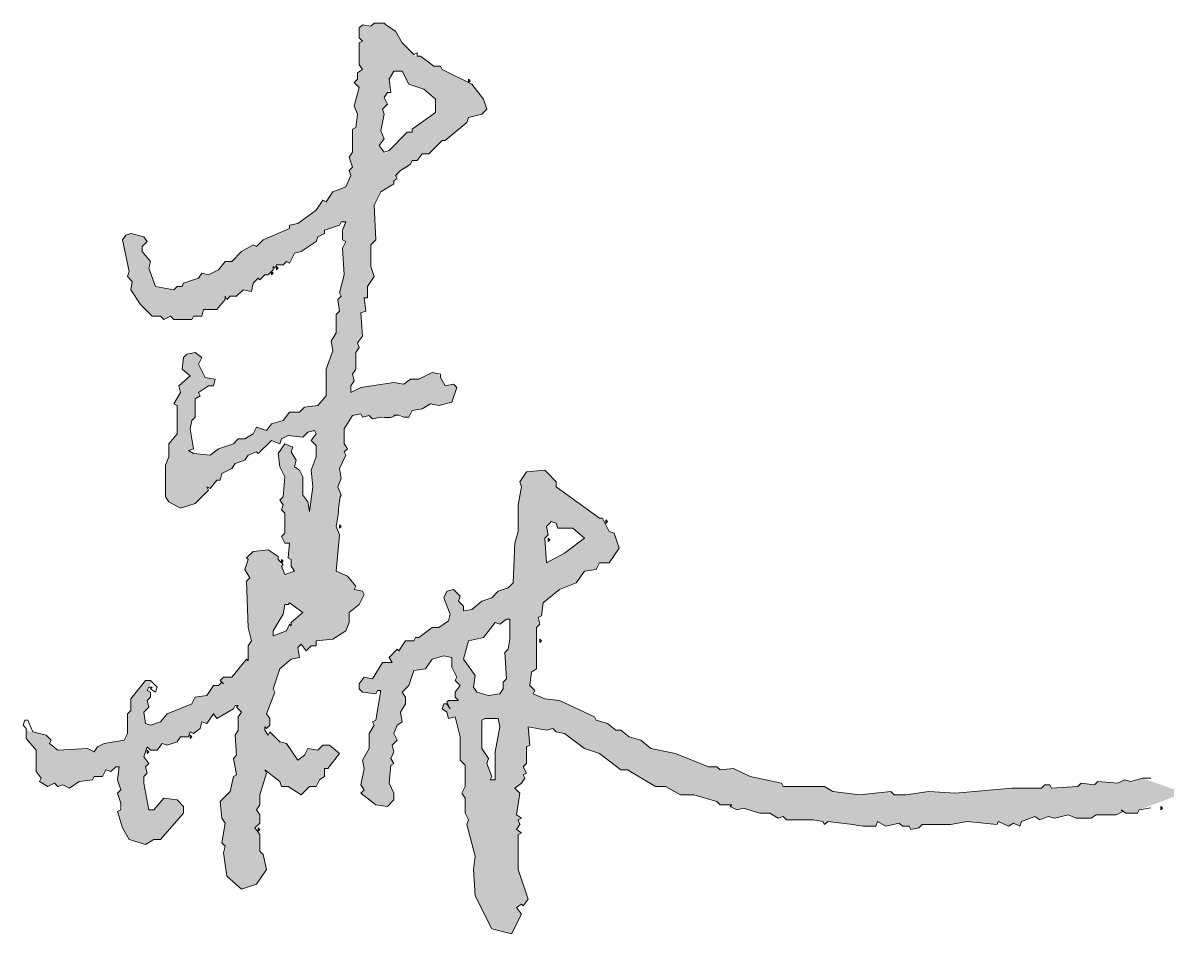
# Model space of a CAD drawing. Extents: x 1188826 to 1909461, y 608442 to 1651179.
# Drawn here: x 1701331 to 1702172, y 1078601 to 1079266 of the extents above; entities that cross this region are included whole.
import ezdxf

# ---------------------------------------------------------------- set-up
doc = ezdxf.new("R2010")
doc.units = 0
doc.header["$LTSCALE"] = 1000
doc.header["$MEASUREMENT"] = 0
doc.layers.add('WALL', color=9, linetype='Continuous', lineweight=40)
doc.layers.add('签名', color=7, linetype='Continuous', lineweight=18)

# ---------------------------------------------------------------- blocks, each defined once
blk = doc.blocks.new('12414151231')
at = {"layer": '签名'}
h = blk.add_hatch(color=2, dxfattribs=at)
h.dxf.hatch_style = 1
h.paths.add_polyline_path([(-873.39, 7877.75), (-879.43, 7877.75), (-881.85, 7875.33), (-880.64, 7874.12), (-883.06, 7871.7), (-886.69, 7871.7), (-891.53, 7864.44), (-900, 7863.23), (-902.42, 7858.39), (-920.56, 7851.14), (-925.4, 7845.09), (-932.66, 7842.67), (-936.29, 7843.88), (-937.5, 7852.35), (-933.87, 7855.97), (-935.08, 7860.81), (-932.66, 7863.23), (-932.66, 7866.86), (-935.08, 7868.07), (-931.85, 7874.52), (-932.66, 7875.33), (-936.29, 7875.33), (-947.17, 7862.02), (-947.17, 7853.55), (-949.59, 7851.14), (-949.59, 7836.62), (-952.01, 7831.78), (-966.53, 7829.36), (-971.36, 7826.94), (-973.78, 7823.31), (-978.62, 7825.73), (-1000.39, 7824.52), (-1006.44, 7829.36), (-1005.23, 7831.78), (-1008.86, 7835.41), (-1021.76, 7838.64), (-1023.38, 7840.25), (-1023.38, 7832.99), (-1016.12, 7824.52), (-1016.12, 7808.8), (-1012.49, 7803.96), (-1013.7, 7801.54), (-1007.65, 7797.91), (-1002.81, 7800.33), (-1000.39, 7797.91), (-996.77, 7799.12), (-991.93, 7796.7), (-984.67, 7801.54), (-974.99, 7802.75), (-973.78, 7805.17), (-967.74, 7805.17), (-965.32, 7810.01), (-961.69, 7808.8), (-958.06, 7812.43), (-955.64, 7812.43), (-956.85, 7802.75), (-954.43, 7795.49), (-956.85, 7793.07), (-953.05, 7781.67), (-956.85, 7779.77), (-953.22, 7767.67), (-948.38, 7759.21), (-936.29, 7755.58), (-930.24, 7759.21), (-925.4, 7759.21), (-908.47, 7778.56), (-908.47, 7783.4), (-913.3, 7788.24), (-922.98, 7789.45), (-930.24, 7780.98), (-933.87, 7780.98), (-938.26, 7804.41), (-935.08, 7807.59), (-936.29, 7812.43), (-933.87, 7814.85), (-937.5, 7819.69), (-935.08, 7826.94), (-932.66, 7824.52), (-927.82, 7824.52), (-924.19, 7829.36), (-920.56, 7828.15), (-913.3, 7830.57), (-910.88, 7834.2), (-904.84, 7834.2), (-903.63, 7837.83), (-901.21, 7836.62), (-896.37, 7840.25), (-895.16, 7845.09), (-891.53, 7843.88), (-886.69, 7851.14), (-884.27, 7847.51), (-872.18, 7854.76), (-870.97, 7857.18), (-868.55, 7857.18), (-869.76, 7855.97), (-866.13, 7852.35), (-868.55, 7848.72), (-868.55, 7839.04), (-870.97, 7835.41), (-869.76, 7820.9), (-872.18, 7818.48), (-869.76, 7806.38), (-872.18, 7805.17), (-874.6, 7794.28), (-881.85, 7787.03), (-880.64, 7774.93), (-878.23, 7771.3), (-880.64, 7756.79), (-878.23, 7754.37), (-879.43, 7749.53), (-877.02, 7732.59), (-866.13, 7722.92), (-855.24, 7726.55), (-847.99, 7737.43), (-850.4, 7748.32), (-852.82, 7750.74), (-852.82, 7762.83), (-856.45, 7767.67), (-852.82, 7771.3), (-852.82, 7777.35), (-855.24, 7780.98), (-852.82, 7784.61), (-852.82, 7791.87), (-847.99, 7807.59), (-849.19, 7810.01), (-838.31, 7801.54), (-837.1, 7797.91), (-832.26, 7797.91), (-822.58, 7791.87), (-816.54, 7797.91), (-811.7, 7797.91), (-809.28, 7802.75), (-805.65, 7805.17), (-805.65, 7811.22), (-803.23, 7811.22), (-794.76, 7822.11), (-802.02, 7828.15), (-806.86, 7828.15), (-810.49, 7824.52), (-817.75, 7825.73), (-820.16, 7820.9), (-825, 7817.27), (-833.47, 7829.36), (-838.31, 7830.57), (-845.57, 7837.83), (-846.78, 7835.41), (-849.19, 7839.04), (-849.19, 7841.46), (-847.99, 7840.25), (-845.57, 7842.67), (-845.57, 7847.51), (-847.99, 7851.14), (-841.94, 7866.86), (-843.15, 7869.28), (-838.31, 7883.79), (-829.84, 7891.05), (-823.79, 7892.26), (-825, 7899.52), (-822.58, 7901.94), (-818.95, 7897.1), (-815.33, 7900.73), (-811.7, 7900.73), (-811.7, 7904.36), (-804.98, 7905.03), (-804.44, 7905.57), (-804, 7905.13), (-799.6, 7905.57), (-789.92, 7911.62), (-787.51, 7917.66), (-787.51, 7924.92), (-780.25, 7930.97), (-776.62, 7938.23), (-777.83, 7940.65), (-783.88, 7941.86), (-782.67, 7944.27), (-788.71, 7951.53), (-797.18, 7955.16), (-794.76, 7981.77), (-797.18, 7987.82), (-795.45, 7998.23), (-795.42, 8000.87), (-794.21, 8009.34), (-793.55, 8010.8), (-795.97, 8016.85), (-793.55, 8022.9), (-794.76, 8030.16), (-789.92, 8039.83), (-791.13, 8042.25), (-788.71, 8044.67), (-791.13, 8048.3), (-791.13, 8059.19), (-785.09, 8068.86), (-779.04, 8070.07), (-777.83, 8067.65), (-772.99, 8068.86), (-770.57, 8066.44), (-764.52, 8067.65), (-762.76, 8067.49), (-757.92, 8067.49), (-753.64, 8068.86), (-753.03, 8069.12), (-749.4, 8069.12), (-747.59, 8067.65), (-743.96, 8067.65), (-741.54, 8072.49), (-734.28, 8073.7), (-728.23, 8077.33), (-722.19, 8076.12), (-712.51, 8078.54), (-708.88, 8089.43), (-711.3, 8091.85), (-717.35, 8090.64), (-722.63, 8099.43), (-727.03, 8100.31), (-736.7, 8095.47), (-742.75, 8095.47), (-747.59, 8091.85), (-754.85, 8093.06), (-779.04, 8089.43), (-786.3, 8085.8), (-786.3, 8090.64), (-783.88, 8094.27), (-785.09, 8099.1), (-782.67, 8102.73), (-782.67, 8114.83), (-780.25, 8118.46), (-781.46, 8122.09), (-777.83, 8126.92), (-779.04, 8143.86), (-775.41, 8145.07), (-776.62, 8154.75), (-774.2, 8154.75), (-774.2, 8163.21), (-769.36, 8170.47), (-771.78, 8177.73), (-771.78, 8193.45), (-768.15, 8197.08), (-769.36, 8222.48), (-764.52, 8232.16), (-754.85, 8238.21), (-752.62, 8242.23), (-750.01, 8247.88), (-745.05, 8249.53), (-741.54, 8255.14), (-737.91, 8255.14), (-734.28, 8259.98), (-729.44, 8259.98), (-719.77, 8269.66), (-717.35, 8269.66), (-701.62, 8282.96), (-700.41, 8286.59), (-690.74, 8289.01), (-687.11, 8292.64), (-689.53, 8299.9), (-697.99, 8310.78), (-719.77, 8321.67), (-720.98, 8324.09), (-725.82, 8324.09), (-735.49, 8331.35), (-739.12, 8331.35), (-748.8, 8341.02), (-753.64, 8349.49), (-762.71, 8355.54), (-769.36, 8355.54), (-771.78, 8353.12), (-777.83, 8354.33), (-780.25, 8351.91), (-780.25, 8344.65), (-777.83, 8342.23), (-780.25, 8341.02), (-780.25, 8325.3), (-777.83, 8321.67), (-781.46, 8319.25), (-781.46, 8314.41), (-783.88, 8311.99), (-780.25, 8308.36), (-783.88, 8295.06), (-781.46, 8289.01), (-782.67, 8279.33), (-785.09, 8278.12), (-785.09, 8261.19), (-787.51, 8257.56), (-785.09, 8250.3), (-787.51, 8247.88), (-786.3, 8244.26), (-789.92, 8235.79), (-799.6, 8232.16), (-804.44, 8224.9), (-806.86, 8226.11), (-811.7, 8218.85), (-825, 8209.18), (-831.05, 8207.97), (-831.05, 8205.55), (-850.4, 8197.08), (-855.24, 8192.24), (-857.66, 8193.45), (-866.13, 8188.61), (-873.39, 8181.36), (-878.23, 8181.36), (-883.06, 8175.31), (-890.32, 8171.68), (-895.16, 8172.89), (-897.58, 8169.26), (-908.47, 8165.63), (-909.67, 8163.21), (-913.3, 8163.21), (-915.72, 8160.79), (-929.03, 8163.21), (-933.87, 8176.52), (-932.66, 8181.36), (-938.71, 8188.61), (-938.71, 8192.24), (-935.08, 8195.87), (-937.5, 8199.5), (-947.17, 8201.92), (-950.8, 8200.71), (-953.22, 8197.08), (-948.38, 8174.1), (-949.59, 8170.47), (-945.96, 8166.84), (-947.17, 8160.79), (-939.91, 8149.91), (-931.45, 8141.44), (-925.4, 8141.44), (-922.98, 8139.02), (-918.14, 8141.44), (-915.72, 8139.02), (-902.42, 8139.02), (-901.21, 8141.44), (-895.16, 8141.44), (-893.95, 8146.28), (-884.27, 8146.28), (-878.23, 8153.54), (-878.23, 8155.95), (-877.02, 8153.54), (-874.6, 8155.95), (-869.76, 8155.95), (-864.92, 8160.79), (-858.87, 8159.58), (-857.66, 8165.63), (-854.03, 8169.26), (-852.82, 8168.05), (-849.19, 8171.68), (-846.78, 8171.68), (-843.15, 8175.31), (-843.15, 8177.73), (-841.94, 8176.52), (-840.73, 8178.94), (-835.89, 8178.94), (-833.47, 8181.36), (-831.05, 8180.15), (-827.42, 8187.4), (-822.58, 8188.61), (-811.7, 8195.87), (-810.49, 8199.5), (-805.65, 8201.92), (-805.65, 8204.34), (-794.76, 8207.97), (-793.55, 8210.39), (-789.92, 8210.39), (-792.34, 8204.34), (-792.34, 8197.08), (-789.92, 8195.87), (-792.34, 8191.03), (-791.13, 8171.68), (-794.76, 8158.37), (-793.55, 8155.95), (-795.97, 8153.54), (-794.76, 8145.07), (-797.18, 8142.65), (-797.18, 8129.34), (-800.81, 8123.3), (-799.6, 8116.04), (-804.44, 8102.73), (-804.44, 8083.38), (-810.49, 8076.12), (-820.16, 8074.91), (-823.79, 8071.28), (-831.05, 8071.28), (-835.89, 8065.23), (-844.36, 8062.82), (-847.99, 8057.98), (-855.24, 8060.4), (-857.66, 8055.56), (-863.71, 8051.93), (-868.55, 8051.93), (-872.18, 8048.3), (-883.06, 8044.67), (-889.11, 8039.83), (-901.21, 8041.04), (-904.84, 8043.46), (-901.21, 8044.67), (-903.63, 8059.19), (-902.42, 8065.23), (-900, 8067.65), (-900, 8080.96), (-896.37, 8083.38), (-897.58, 8085.8), (-890.32, 8090.64), (-886.69, 8090.64), (-885.48, 8095.47), (-892.74, 8096.68), (-897.58, 8106.36), (-895.16, 8111.2), (-900, 8114.83), (-906.05, 8113.62), (-908.47, 8111.2), (-909.67, 8102.73), (-903.63, 8097.89), (-912.09, 8090.64), (-910.88, 8085.8), (-915.72, 8077.33), (-913.3, 8076.12), (-913.3, 8055.56), (-919.35, 8048.3), (-919.35, 8038.62), (-921.77, 8032.58), (-921.77, 8009.59), (-919.35, 8005.96), (-910.88, 8001.13), (-900, 8004.75), (-890.32, 8014.43), (-891.53, 8016.85), (-889.11, 8015.64), (-884.27, 8021.69), (-881.85, 8021.69), (-880.64, 8026.53), (-873.39, 8030.16), (-870.97, 8033.79), (-863.71, 8036.2), (-861.29, 8039.83), (-851.21, 8043.87), (-844.36, 8050.72), (-838.31, 8048.3), (-837.1, 8051.93), (-832.26, 8054.35), (-821.37, 8053.14), (-817.75, 8056.77), (-812.91, 8057.98), (-811.7, 8055.56), (-815.33, 8050.72), (-811.7, 8047.09), (-811.7, 8038.62), (-815.33, 8028.95), (-814.12, 8016.85), (-816.54, 7998.71), (-817.75, 8005.96), (-821.37, 8010.8), (-821.37, 8024.11), (-823.79, 8028.95), (-827.42, 8031.37), (-826.21, 8036.2), (-829.84, 8042.25), (-828.63, 8045.88), (-834.68, 8048.3), (-839.52, 8041.04), (-838.31, 8031.37), (-834.68, 8024.11), (-835.89, 8009.59), (-838.31, 8007.17), (-835.89, 8003.55), (-837.1, 7999.92), (-834.68, 7997.5), (-834.68, 7982.98), (-837.1, 7980.56), (-834.68, 7975.72), (-831.05, 7975.72), (-832.26, 7964.84), (-829.84, 7963.63), (-829.84, 7958.79), (-827.42, 7955.16), (-834.68, 7952.74), (-838.71, 7962.82), (-839.52, 7963.63), (-839.52, 7966.05), (-846.78, 7970.89), (-857.66, 7969.68), (-862.5, 7964.84), (-861.29, 7963.63), (-863.71, 7956.37), (-860.08, 7950.32), (-862.5, 7947.9), (-861.29, 7914.03), (-858.87, 7904.36), (-861.29, 7900.73), (-861.29, 7889.84), (-862.5, 7891.05)])
h.paths.add_polyline_path([(-843.15, 7907.99), (-843.15, 7911.62), (-835.89, 7923.71), (-834.68, 7930.97), (-832.26, 7930.97), (-831.05, 7932.18), (-821.37, 7924.92), (-829.84, 7917.66), (-829.84, 7915.24), (-831.05, 7916.45), (-833.47, 7911.62)], flags=16)
h.paths.add_polyline_path([(-765.73, 8266.03), (-762.1, 8270.87), (-764.52, 8276.91), (-762.1, 8289.01), (-763.31, 8292.64), (-759.68, 8296.27), (-762.1, 8301.11), (-757.65, 8307.79), (-758.47, 8314.41), (-754.85, 8320.46), (-748.8, 8320.46), (-743.96, 8310.78), (-733.07, 8307.15), (-724.61, 8299.9), (-724.61, 8290.22), (-741.54, 8278.12), (-741.54, 8275.71), (-745.17, 8275.71), (-761.07, 8259.81)], flags=16)
h = blk.add_hatch(color=2, dxfattribs=at)
h.dxf.hatch_style = 1
h.paths.add_polyline_path([(-675.01, 7869.28), (-677.43, 7865.65), (-685.9, 7864.44), (-694.37, 7866.86), (-696.79, 7870.49), (-695.58, 7878.96), (-704.04, 7891.05), (-700.41, 7904.36), (-689.53, 7906.78), (-681.06, 7917.66), (-677.43, 7916.45), (-672.59, 7920.08), (-670.17, 7920.08), (-670.17, 7905.57), (-671.38, 7898.31), (-673.8, 7895.89), (-672.59, 7876.54), (-675.01, 7874.12)], flags=16)
h.paths.add_polyline_path([(-678.64, 7847.51), (-677.43, 7841.46), (-681.06, 7823.31), (-681.06, 7802.75), (-684.69, 7802.75), (-683.48, 7805.17), (-687.11, 7814.85), (-685.9, 7818.48), (-690.74, 7825.73), (-690.74, 7846.3), (-688.32, 7847.51)], flags=16)
h.paths.add_polyline_path([(-643.56, 7961.21), (-644.77, 7979.35), (-642.35, 7981.77), (-643.56, 7987.82), (-641.14, 7990.24), (-639.93, 7991.45), (-636.31, 7990.24), (-635.1, 7986.61), (-624.21, 7986.61), (-615.74, 7979.35), (-630.26, 7968.47)], flags=16)
h.paths.add_polyline_path([(-642.35, 7976.93), (-642.35, 7979.35), (-641.14, 7978.14)], flags=0)
h.paths.add_polyline_path([(-185.18, 7790.47), (-185.15, 7795.86), (-208.11, 7803.96), (-216.57, 7801.54), (-221.41, 7802.75), (-226.25, 7800.33), (-240.77, 7801.54), (-243.19, 7799.12), (-252.86, 7800.33), (-255.28, 7797.91), (-274.63, 7796.7), (-275.84, 7799.12), (-279.47, 7799.12), (-281.89, 7796.7), (-303.67, 7796.7), (-344.79, 7793.07), (-364.15, 7794.28), (-381.08, 7791.87), (-389.55, 7791.87), (-391.97, 7794.28), (-414.95, 7791.87), (-434.3, 7794.28), (-440.35, 7797.91), (-470.59, 7797.91), (-471.8, 7800.33), (-494.78, 7805.17), (-506.88, 7811.22), (-516.55, 7810.01), (-518.97, 7812.43), (-525.02, 7812.43), (-549.21, 7822.11), (-567.36, 7825.73), (-574.62, 7831.78), (-583.08, 7834.2), (-589.13, 7839.04), (-592.76, 7839.04), (-598.81, 7843.88), (-607.27, 7846.3), (-608.48, 7848.72), (-633.89, 7860.81), (-644.77, 7862.02), (-653.24, 7865.65), (-652.03, 7868.07), (-655.66, 7871.7), (-654.45, 7881.38), (-650.82, 7883.79), (-650.82, 7914.03), (-648.4, 7916.45), (-649.61, 7921.29), (-647.19, 7922.5), (-645.98, 7932.18), (-633.89, 7941.86), (-621.79, 7946.69), (-615.74, 7955.16), (-607.27, 7956.37), (-604.86, 7961.21), (-597.6, 7961.21), (-590.34, 7972.1), (-593.97, 7982.98), (-597.6, 7984.19), (-602.44, 7993.87), (-604.86, 7993.87), (-636.31, 8016.85), (-636.31, 8020.48), (-644.77, 8028.95), (-658.08, 8027.74), (-662.92, 8020.48), (-661.71, 8016.85), (-664.13, 8003.55), (-664.13, 7984.19), (-666.55, 7975.72), (-667.75, 7946.69), (-671.38, 7943.07), (-678.64, 7940.65), (-683.48, 7935.81), (-690.74, 7933.39), (-697.99, 7927.34), (-704.04, 7926.13), (-704.04, 7929.76), (-707.67, 7933.39), (-706.46, 7937.02), (-711.3, 7941.86), (-716.14, 7940.65), (-718.56, 7935.81), (-713.72, 7923.71), (-714.93, 7918.87), (-722.19, 7914.03), (-727.03, 7914.03), (-736.7, 7906.78), (-739.12, 7906.78), (-740.33, 7904.36), (-746.38, 7904.36), (-751.22, 7897.1), (-752.43, 7898.31), (-758.47, 7892.26), (-756.06, 7888.63), (-763.31, 7888.63), (-770.57, 7876.54), (-776.62, 7877.75), (-780.25, 7872.91), (-780.25, 7869.28), (-777.83, 7866.86), (-768.15, 7865.65), (-766.94, 7868.07), (-764.52, 7868.07), (-768.15, 7846.3), (-770.57, 7845.09), (-769.36, 7842.67), (-772.99, 7836.62), (-772.99, 7825.73), (-777.83, 7817.27), (-776.62, 7811.22), (-779.04, 7799.12), (-776.62, 7795.49), (-779.04, 7793.07), (-768.15, 7784.61), (-759.68, 7783.4), (-754.85, 7788.24), (-754.85, 7793.07), (-758.47, 7800.33), (-757.27, 7813.64), (-754.85, 7814.85), (-757.27, 7818.48), (-754.85, 7823.31), (-756.06, 7828.15), (-752.43, 7831.78), (-754.85, 7836.62), (-752.43, 7842.67), (-748.8, 7845.09), (-750.01, 7852.35), (-746.38, 7858.39), (-746.38, 7863.23), (-748.8, 7866.86), (-743.96, 7871.7), (-740.33, 7882.59), (-731.86, 7883.79), (-727.03, 7891.05), (-718.56, 7893.47), (-712.51, 7892.26), (-712.51, 7885), (-708.88, 7877.75), (-710.09, 7875.33), (-706.46, 7871.7), (-710.09, 7866.86), (-710.09, 7863.23), (-707.67, 7860.81), (-714.93, 7860.81), (-716.14, 7859.6), (-713.72, 7854.76), (-716.14, 7858.39), (-718.56, 7858.39), (-719.77, 7854.76), (-716.14, 7852.35), (-714.93, 7847.51), (-710.09, 7848.72), (-706.46, 7834.2), (-706.46, 7817.27), (-702.83, 7813.64), (-702.83, 7797.91), (-705.25, 7793.07), (-702.83, 7789.45), (-702.83, 7778.56), (-700.41, 7773.72), (-701.62, 7770.09), (-695.58, 7747.11), (-696.79, 7737.43), (-695.58, 7718.08), (-683.48, 7693.89), (-668.96, 7690.26), (-661.71, 7704.77), (-665.34, 7709.61), (-661.71, 7712.03), (-660.5, 7710.82), (-656.87, 7715.66), (-664.13, 7737.43), (-664.13, 7762.83), (-661.71, 7764.04), (-665.34, 7766.46), (-662.92, 7770.09), (-664.13, 7773.72), (-661.71, 7774.93), (-665.34, 7777.35), (-662.92, 7793.07), (-666.55, 7796.7), (-661.71, 7800.33), (-659.29, 7803.96), (-660.5, 7806.38), (-658.08, 7807.59), (-660.5, 7812.43), (-658.08, 7814.85), (-658.08, 7826.94), (-655.66, 7828.15), (-656.87, 7841.46), (-643.56, 7839.04), (-638.72, 7840.25), (-636.31, 7837.83), (-630.26, 7836.62), (-615.74, 7825.73), (-604.86, 7822.11), (-589.13, 7810.01), (-584.29, 7810.01), (-563.73, 7797.91), (-556.47, 7797.91), (-545.59, 7791.87), (-535.91, 7791.87), (-518.97, 7787.03), (-516.55, 7784.61), (-508.09, 7784.61), (-509.3, 7783.4), (-504.46, 7780.98), (-499.62, 7782.19), (-487.52, 7778.56), (-480.27, 7778.56), (-474.22, 7774.93), (-470.59, 7776.14), (-468.17, 7773.72), (-448.82, 7773.72), (-441.56, 7772.51), (-440.35, 7770.09), (-437.93, 7772.51), (-419.79, 7770.09), (-416.39, 7769.5), (-412.53, 7768.88), (-402.85, 7768.88), (-401.64, 7772.51), (-395.59, 7768.88), (-385.92, 7771.3), (-383.5, 7768.88), (-378.66, 7768.88), (-377.45, 7766.46), (-371.4, 7767.67), (-368.98, 7770.09), (-348.42, 7770.09), (-336.32, 7772.51), (-314.55, 7770.09), (-313.34, 7772.51), (-306.08, 7768.88), (-302.46, 7771.3), (-297.62, 7768.88), (-296.41, 7772.51), (-286.73, 7776.14), (-283.1, 7773.72), (-277.05, 7776.14), (-272.22, 7774.93), (-262.54, 7777.35), (-256.49, 7774.93), (-245.6, 7774.93), (-241.98, 7777.35), (-227.46, 7777.35), (-222.62, 7779.77), (-223.83, 7780.98), (-220.2, 7778.56), (-211.74, 7778.56), (-210.53, 7780.98)])
at = {"layer": '签名', "color": 2, "elevation": 9704994.47}
for points in [[(-760.89, 8354.33), (-762.1, 8355.54), (-769.36, 8355.54), (-771.78, 8353.12), (-777.83, 8354.33), (-780.25, 8351.91), (-780.25, 8344.65), (-777.83, 8342.23), (-780.25, 8341.02), (-780.25, 8325.3), (-777.83, 8321.67), (-781.46, 8319.25), (-781.46, 8314.41), (-783.88, 8311.99), (-780.25, 8308.36), (-783.88, 8295.06), (-781.46, 8289.01), (-782.67, 8279.33), (-785.09, 8278.12), (-785.09, 8261.19), (-787.51, 8257.56), (-785.09, 8250.3), (-787.51, 8247.88), (-786.3, 8244.26), (-789.92, 8235.79), (-799.6, 8232.16), (-804.44, 8224.9), (-806.86, 8226.11), (-811.7, 8218.85), (-825, 8209.18), (-831.05, 8207.97), (-831.05, 8205.55), (-850.4, 8197.08), (-855.24, 8192.24), (-857.66, 8193.45), (-866.13, 8188.61), (-873.39, 8181.36), (-878.23, 8181.36), (-883.06, 8175.31), (-890.32, 8171.68), (-895.16, 8172.89), (-897.58, 8169.26), (-908.47, 8165.63), (-909.67, 8163.21), (-913.3, 8163.21), (-915.72, 8160.79), (-929.03, 8163.21), (-933.87, 8176.52), (-932.66, 8181.36), (-938.71, 8188.61), (-938.71, 8192.24), (-935.08, 8195.87), (-937.5, 8199.5), (-947.17, 8201.92), (-950.8, 8200.71), (-953.22, 8197.08), (-948.38, 8174.1), (-949.59, 8170.47), (-945.96, 8166.84), (-947.17, 8160.79), (-939.91, 8149.91), (-931.45, 8141.44), (-925.4, 8141.44), (-922.98, 8139.02), (-918.14, 8141.44), (-915.72, 8139.02), (-902.42, 8139.02), (-901.21, 8141.44), (-895.16, 8141.44), (-893.95, 8146.28), (-884.27, 8146.28), (-878.23, 8153.54), (-878.23, 8155.95), (-877.02, 8153.54), (-874.6, 8155.95), (-869.76, 8155.95), (-864.92, 8160.79), (-858.87, 8159.58), (-857.66, 8165.63), (-854.03, 8169.26), (-852.82, 8168.05), (-849.19, 8171.68), (-846.78, 8171.68), (-843.15, 8175.31), (-843.15, 8177.73), (-841.94, 8176.52), (-840.73, 8178.94), (-835.89, 8178.94), (-833.47, 8181.36), (-831.05, 8180.15), (-827.42, 8187.4), (-822.58, 8188.61), (-811.7, 8195.87), (-810.49, 8199.5), (-805.65, 8201.92), (-805.65, 8204.34), (-794.76, 8207.97), (-793.55, 8210.39), (-789.92, 8210.39), (-792.34, 8204.34), (-792.34, 8197.08), (-789.92, 8195.87), (-792.34, 8191.03), (-791.13, 8171.68), (-794.76, 8158.37), (-793.55, 8155.95), (-795.97, 8153.54), (-794.76, 8145.07), (-797.18, 8142.65), (-797.18, 8129.34), (-800.81, 8123.3), (-799.6, 8116.04), (-804.44, 8102.73), (-804.44, 8083.38), (-810.49, 8076.12), (-820.16, 8074.91), (-823.79, 8071.28), (-831.05, 8071.28), (-835.89, 8065.23), (-844.36, 8062.82), (-847.99, 8057.98), (-855.24, 8060.4), (-857.66, 8055.56), (-863.71, 8051.93), (-868.55, 8051.93), (-872.18, 8048.3), (-883.06, 8044.67), (-889.11, 8039.83), (-901.21, 8041.04), (-904.84, 8043.46), (-901.21, 8044.67), (-903.63, 8059.19), (-902.42, 8065.23), (-900, 8067.65), (-900, 8080.96), (-896.37, 8083.38), (-897.58, 8085.8), (-890.32, 8090.64), (-886.69, 8090.64), (-885.48, 8095.47), (-892.74, 8096.68), (-897.58, 8106.36), (-895.16, 8111.2), (-900, 8114.83), (-906.05, 8113.62), (-908.47, 8111.2), (-909.67, 8102.73), (-903.63, 8097.89), (-912.09, 8090.64), (-910.88, 8085.8), (-915.72, 8077.33), (-913.3, 8076.12), (-913.3, 8055.56), (-919.35, 8048.3), (-919.35, 8038.62), (-921.77, 8032.58), (-921.77, 8009.59), (-919.35, 8005.96), (-910.88, 8001.13), (-900, 8004.75), (-890.32, 8014.43), (-891.53, 8016.85), (-889.11, 8015.64), (-884.27, 8021.69), (-881.85, 8021.69), (-880.64, 8026.53), (-873.39, 8030.16), (-870.97, 8033.79), (-863.71, 8036.2), (-861.29, 8039.83), (-855.24, 8042.25), (-854.03, 8041.04), (-844.36, 8050.72), (-838.31, 8048.3), (-837.1, 8051.93), (-832.26, 8054.35), (-821.37, 8053.14), (-817.75, 8056.77), (-812.91, 8057.98), (-811.7, 8055.56), (-815.33, 8050.72), (-811.7, 8047.09), (-811.7, 8038.62), (-815.33, 8028.95), (-814.12, 8016.85), (-816.54, 7998.71), (-817.75, 8005.96), (-821.37, 8010.8), (-821.37, 8024.11), (-823.79, 8028.95), (-827.42, 8031.37), (-826.21, 8036.2), (-829.84, 8042.25), (-828.63, 8045.88), (-834.68, 8048.3), (-839.52, 8041.04), (-838.31, 8031.37), (-834.68, 8024.11), (-835.89, 8009.59), (-838.31, 8007.17), (-835.89, 8003.55), (-837.1, 7999.92), (-834.68, 7997.5), (-834.68, 7982.98), (-837.1, 7980.56), (-834.68, 7975.72), (-831.05, 7975.72), (-832.26, 7964.84), (-829.84, 7963.63), (-829.84, 7958.79), (-827.42, 7955.16), (-834.68, 7952.74), (-837.1, 7958.79), (-835.89, 7960), (-839.52, 7963.63), (-839.52, 7966.05), (-846.78, 7970.89), (-857.66, 7969.68), (-862.5, 7964.84), (-861.29, 7963.63), (-863.71, 7956.37), (-860.08, 7950.32), (-862.5, 7947.9), (-861.29, 7914.03), (-858.87, 7904.36), (-861.29, 7900.73), (-861.29, 7889.84), (-862.5, 7891.05), (-873.39, 7877.75), (-879.43, 7877.75), (-881.85, 7875.33), (-879.43, 7872.91), (-880.64, 7874.12), (-883.06, 7871.7), (-886.69, 7871.7), (-891.53, 7864.44), (-900, 7863.23), (-902.42, 7858.39), (-920.56, 7851.14), (-925.4, 7845.09), (-932.66, 7842.67), (-936.29, 7843.88), (-937.5, 7852.35), (-933.87, 7855.97), (-935.08, 7860.81), (-932.66, 7863.23), (-932.66, 7866.86), (-935.08, 7868.07), (-933.87, 7870.49), (-931.45, 7870.49), (-932.66, 7869.28), (-929.03, 7866.86), (-927.82, 7870.49), (-932.66, 7875.33), (-936.29, 7875.33), (-947.17, 7862.02), (-947.17, 7853.55), (-949.59, 7851.14), (-949.59, 7836.62), (-952.01, 7831.78), (-966.53, 7829.36), (-971.36, 7826.94), (-973.78, 7823.31), (-978.62, 7825.73), (-1000.39, 7824.52), (-1006.44, 7829.36), (-1005.23, 7831.78), (-1008.86, 7835.41), (-1018.54, 7837.83), (-1022.17, 7846.3), (-1024.59, 7846.3), (-1025.8, 7842.67), (-1023.38, 7840.25), (-1023.38, 7832.99), (-1016.12, 7824.52), (-1016.12, 7808.8), (-1012.49, 7803.96), (-1013.7, 7801.54), (-1007.65, 7797.91), (-1002.81, 7800.33), (-1000.39, 7797.91), (-996.77, 7799.12), (-991.93, 7796.7), (-984.67, 7801.54), (-974.99, 7802.75), (-973.78, 7805.17), (-967.74, 7805.17), (-965.32, 7810.01), (-961.69, 7808.8), (-958.06, 7812.43), (-955.64, 7812.43), (-956.85, 7802.75), (-954.43, 7795.49), (-956.85, 7793.07), (-954.43, 7785.82), (-954.43, 7780.98), (-956.85, 7779.77), (-953.22, 7767.67), (-948.38, 7759.21), (-936.29, 7755.58), (-930.24, 7759.21), (-925.4, 7759.21), (-908.47, 7778.56), (-908.47, 7783.4), (-913.3, 7788.24), (-922.98, 7789.45), (-930.24, 7780.98), (-933.87, 7780.98), (-937.5, 7800.33), (-937.5, 7805.17), (-935.08, 7807.59), (-936.29, 7812.43), (-933.87, 7814.85), (-937.5, 7819.69), (-935.08, 7826.94), (-932.66, 7824.52), (-927.82, 7824.52), (-924.19, 7829.36), (-920.56, 7828.15), (-913.3, 7830.57), (-910.88, 7834.2), (-904.84, 7834.2), (-903.63, 7837.83), (-901.21, 7836.62), (-896.37, 7840.25), (-895.16, 7845.09), (-891.53, 7843.88), (-886.69, 7851.14), (-884.27, 7847.51), (-872.18, 7854.76), (-870.97, 7857.18), (-868.55, 7857.18), (-869.76, 7855.97), (-866.13, 7852.35), (-868.55, 7848.72), (-868.55, 7839.04), (-870.97, 7835.41), (-869.76, 7820.9), (-872.18, 7818.48), (-869.76, 7806.38), (-872.18, 7805.17), (-874.6, 7794.28), (-881.85, 7787.03), (-880.64, 7774.93), (-878.23, 7771.3), (-880.64, 7756.79), (-878.23, 7754.37), (-879.43, 7749.53), (-877.02, 7732.59), (-866.13, 7722.92), (-855.24, 7726.55), (-847.99, 7737.43), (-850.4, 7748.32), (-852.82, 7750.74), (-852.82, 7762.83), (-856.45, 7767.67), (-852.82, 7771.3), (-852.82, 7777.35), (-855.24, 7780.98), (-852.82, 7784.61), (-852.82, 7791.87), (-847.99, 7807.59), (-849.19, 7810.01), (-838.31, 7801.54), (-837.1, 7797.91), (-832.26, 7797.91), (-822.58, 7791.87), (-816.54, 7797.91), (-811.7, 7797.91), (-809.28, 7802.75), (-805.65, 7805.17), (-805.65, 7811.22), (-803.23, 7811.22), (-794.76, 7822.11), (-802.02, 7828.15), (-806.86, 7828.15), (-810.49, 7824.52), (-817.75, 7825.73), (-820.16, 7820.9), (-825, 7817.27), (-833.47, 7829.36), (-838.31, 7830.57), (-845.57, 7837.83), (-846.78, 7835.41), (-849.19, 7839.04), (-849.19, 7841.46), (-847.99, 7840.25), (-845.57, 7842.67), (-845.57, 7847.51), (-847.99, 7851.14), (-841.94, 7866.86), (-843.15, 7869.28), (-838.31, 7883.79), (-829.84, 7891.05), (-823.79, 7892.26), (-825, 7899.52), (-822.58, 7901.94), (-818.95, 7897.1), (-815.33, 7900.73), (-811.7, 7900.73), (-811.7, 7904.36), (-799.6, 7905.57), (-789.92, 7911.62), (-787.51, 7917.66), (-787.51, 7924.92), (-780.25, 7930.97), (-776.62, 7938.23), (-777.83, 7940.65), (-783.88, 7941.86), (-782.67, 7944.27), (-788.71, 7951.53), (-797.18, 7955.16), (-794.76, 7981.77), (-797.18, 7987.82), (-795.97, 7995.08), (-795.37, 7998.1), (-795.38, 8001.13), (-794.17, 8009.59), (-793.55, 8010.8), (-795.97, 8016.85), (-793.55, 8022.9), (-794.76, 8030.16), (-789.92, 8039.83), (-791.13, 8042.25), (-788.71, 8044.67), (-791.13, 8048.3), (-791.13, 8059.19), (-785.09, 8068.86), (-779.04, 8070.07), (-777.83, 8067.65), (-772.99, 8068.86), (-770.57, 8066.44), (-764.52, 8067.65), (-762.1, 8067.49), (-757.27, 8067.49), (-753.64, 8068.86), (-754.85, 8069.12), (-751.22, 8069.12), (-747.59, 8067.65), (-743.96, 8067.65), (-741.54, 8072.49), (-734.28, 8073.7), (-728.23, 8077.33), (-722.19, 8076.12), (-712.51, 8078.54), (-708.88, 8089.43), (-711.3, 8091.85), (-717.35, 8090.64), (-720.98, 8096.68), (-720.98, 8099.1), (-727.03, 8100.31), (-736.7, 8095.47), (-742.75, 8095.47), (-747.59, 8091.85), (-754.85, 8093.06), (-779.04, 8089.43), (-786.3, 8085.8), (-786.3, 8090.64), (-783.88, 8094.27), (-785.09, 8099.1), (-782.67, 8102.73), (-782.67, 8114.83), (-780.25, 8118.46), (-781.46, 8122.09), (-777.83, 8126.92), (-779.04, 8143.86), (-775.41, 8145.07), (-776.62, 8154.75), (-774.2, 8154.75), (-774.2, 8163.21), (-769.36, 8170.47), (-771.78, 8177.73), (-771.78, 8193.45), (-768.15, 8197.08), (-769.36, 8222.48), (-764.52, 8232.16), (-754.85, 8238.21), (-754.85, 8240.63), (-752.43, 8241.84), (-753.64, 8244.26), (-750.01, 8247.88), (-742.75, 8252.55), (-741.54, 8255.14), (-737.91, 8255.14), (-734.28, 8259.98), (-729.44, 8259.98), (-719.77, 8269.66), (-717.35, 8269.66), (-701.62, 8282.96), (-700.41, 8286.59), (-690.74, 8289.01), (-687.11, 8292.64), (-689.53, 8299.9), (-697.99, 8310.78), (-719.77, 8321.67), (-720.98, 8324.09), (-725.82, 8324.09), (-735.49, 8331.35), (-737.91, 8331.35), (-737.91, 8333.77), (-740.33, 8332.56), (-748.8, 8341.02), (-753.64, 8349.49), (-760.89, 8354.33)], [(-754.85, 8320.46), (-748.8, 8320.46), (-743.96, 8310.78), (-733.07, 8307.15), (-724.61, 8299.9), (-724.61, 8290.22), (-741.54, 8278.12), (-741.54, 8275.71), (-745.17, 8275.71), (-758.47, 8262.4), (-762.1, 8261.19), (-765.73, 8266.03), (-762.1, 8270.87), (-764.52, 8276.91), (-762.1, 8289.01), (-763.31, 8292.64), (-759.68, 8296.27), (-762.1, 8301.11), (-759.68, 8304.74), (-757.27, 8304.74), (-758.47, 8314.41), (-754.85, 8320.46)], [(-699.2, 8313.2), (-700.41, 8314.41), (-700.41, 8311.99), (-699.2, 8313.2)], [(-843.15, 8172.89), (-844.36, 8174.1), (-844.36, 8171.68), (-843.15, 8172.89)], [(-839.52, 8176.52), (-840.73, 8177.73), (-840.73, 8175.31), (-839.52, 8176.52)], [(-643.56, 8027.74), (-644.77, 8028.95), (-658.08, 8027.74), (-662.92, 8020.48), (-661.71, 8016.85), (-664.13, 8003.55), (-664.13, 7984.19), (-666.55, 7975.72), (-667.75, 7946.69), (-671.38, 7943.07), (-678.64, 7940.65), (-683.48, 7935.81), (-690.74, 7933.39), (-697.99, 7927.34), (-704.04, 7926.13), (-704.04, 7929.76), (-707.67, 7933.39), (-706.46, 7937.02), (-711.3, 7941.86), (-716.14, 7940.65), (-718.56, 7935.81), (-713.72, 7923.71), (-714.93, 7918.87), (-722.19, 7914.03), (-727.03, 7914.03), (-736.7, 7906.78), (-739.12, 7906.78), (-740.33, 7904.36), (-746.38, 7904.36), (-751.22, 7897.1), (-752.43, 7898.31), (-758.47, 7892.26), (-756.06, 7888.63), (-763.31, 7888.63), (-770.57, 7876.54), (-776.62, 7877.75), (-780.25, 7872.91), (-780.25, 7869.28), (-777.83, 7866.86), (-768.15, 7865.65), (-766.94, 7868.07), (-764.52, 7868.07), (-768.15, 7846.3), (-770.57, 7845.09), (-769.36, 7842.67), (-772.99, 7836.62), (-772.99, 7825.73), (-777.83, 7817.27), (-776.62, 7811.22), (-779.04, 7799.12), (-776.62, 7795.49), (-779.04, 7793.07), (-768.15, 7784.61), (-759.68, 7783.4), (-754.85, 7788.24), (-754.85, 7793.07), (-758.47, 7800.33), (-757.27, 7813.64), (-754.85, 7814.85), (-757.27, 7818.48), (-754.85, 7823.31), (-756.06, 7828.15), (-752.43, 7831.78), (-754.85, 7836.62), (-752.43, 7842.67), (-748.8, 7845.09), (-750.01, 7852.35), (-746.38, 7858.39), (-746.38, 7863.23), (-748.8, 7866.86), (-743.96, 7871.7), (-740.33, 7882.59), (-731.86, 7883.79), (-727.03, 7891.05), (-718.56, 7893.47), (-712.51, 7892.26), (-712.51, 7885), (-708.88, 7877.75), (-710.09, 7875.33), (-706.46, 7871.7), (-710.09, 7866.86), (-710.09, 7863.23), (-707.67, 7860.81), (-714.93, 7860.81), (-716.14, 7859.6), (-713.72, 7854.76), (-716.14, 7858.39), (-718.56, 7858.39), (-719.77, 7854.76), (-716.14, 7852.35), (-714.93, 7847.51), (-710.09, 7848.72), (-706.46, 7834.2), (-706.46, 7817.27), (-702.83, 7813.64), (-702.83, 7797.91), (-705.25, 7793.07), (-702.83, 7789.45), (-702.83, 7778.56), (-700.41, 7773.72), (-701.62, 7770.09), (-695.58, 7747.11), (-696.79, 7737.43), (-695.58, 7718.08), (-683.48, 7693.89), (-668.96, 7690.26), (-661.71, 7704.77), (-665.34, 7709.61), (-661.71, 7712.03), (-660.5, 7710.82), (-656.87, 7715.66), (-664.13, 7737.43), (-664.13, 7762.83), (-661.71, 7764.04), (-665.34, 7766.46), (-662.92, 7770.09), (-664.13, 7773.72), (-661.71, 7774.93), (-665.34, 7777.35), (-662.92, 7793.07), (-666.55, 7796.7), (-661.71, 7800.33), (-659.29, 7803.96), (-660.5, 7806.38), (-658.08, 7807.59), (-660.5, 7812.43), (-658.08, 7814.85), (-658.08, 7826.94), (-655.66, 7828.15), (-656.87, 7841.46), (-643.56, 7839.04), (-638.72, 7840.25), (-636.31, 7837.83), (-630.26, 7836.62), (-615.74, 7825.73), (-604.86, 7822.11), (-589.13, 7810.01), (-584.29, 7810.01), (-563.73, 7797.91), (-556.47, 7797.91), (-545.59, 7791.87), (-535.91, 7791.87), (-518.97, 7787.03), (-516.55, 7784.61), (-508.09, 7784.61), (-509.3, 7783.4), (-504.46, 7780.98), (-499.62, 7782.19), (-487.52, 7778.56), (-480.27, 7778.56), (-474.22, 7774.93), (-470.59, 7776.14), (-468.17, 7773.72), (-448.82, 7773.72), (-441.56, 7772.51), (-440.35, 7770.09), (-437.93, 7772.51), (-419.79, 7770.09), (-417.37, 7769.65), (-412.53, 7768.88), (-402.85, 7768.88), (-401.64, 7772.51), (-395.59, 7768.88), (-385.92, 7771.3), (-383.5, 7768.88), (-378.66, 7768.88), (-377.45, 7766.46), (-371.4, 7767.67), (-368.98, 7770.09), (-348.42, 7770.09), (-336.32, 7772.51), (-314.55, 7770.09), (-313.34, 7772.51), (-306.08, 7768.88), (-302.46, 7771.3), (-297.62, 7768.88), (-296.41, 7772.51), (-286.73, 7776.14), (-283.1, 7773.72), (-277.05, 7776.14), (-272.22, 7774.93), (-262.54, 7777.35), (-256.49, 7774.93), (-245.6, 7774.93), (-241.98, 7777.35), (-227.46, 7777.35), (-222.62, 7779.77), (-223.83, 7780.98), (-220.2, 7778.56), (-211.74, 7778.56), (-210.53, 7780.98), (-202.06, 7782.39)], [(-201.94, 7803.96), (-208.11, 7803.96), (-216.57, 7801.54), (-221.41, 7802.75), (-226.25, 7800.33), (-240.77, 7801.54), (-243.19, 7799.12), (-252.86, 7800.33), (-255.28, 7797.91), (-274.63, 7796.7), (-275.84, 7799.12), (-279.47, 7799.12), (-281.89, 7796.7), (-303.67, 7796.7), (-344.79, 7793.07), (-364.15, 7794.28), (-381.08, 7791.87), (-389.55, 7791.87), (-391.97, 7794.28), (-414.95, 7791.87), (-434.3, 7794.28), (-440.35, 7797.91), (-470.59, 7797.91), (-471.8, 7800.33), (-494.78, 7805.17), (-506.88, 7811.22), (-516.55, 7810.01), (-518.97, 7812.43), (-525.02, 7812.43), (-549.21, 7822.11), (-567.36, 7825.73), (-574.62, 7831.78), (-583.08, 7834.2), (-589.13, 7839.04), (-592.76, 7839.04), (-598.81, 7843.88), (-607.27, 7846.3), (-608.48, 7848.72), (-633.89, 7860.81), (-644.77, 7862.02), (-653.24, 7865.65), (-652.03, 7868.07), (-655.66, 7871.7), (-654.45, 7881.38), (-650.82, 7883.79), (-650.82, 7914.03), (-648.4, 7916.45), (-649.61, 7921.29), (-647.19, 7922.5), (-645.98, 7932.18), (-633.89, 7941.86), (-621.79, 7946.69), (-615.74, 7955.16), (-607.27, 7956.37), (-604.86, 7961.21), (-597.6, 7961.21), (-590.34, 7972.1), (-593.97, 7982.98), (-597.6, 7984.19), (-602.44, 7993.87), (-604.86, 7993.87), (-636.31, 8016.85), (-636.31, 8020.48), (-643.56, 8027.74)], [(-793.55, 7987.82), (-794.76, 7989.03), (-794.76, 7986.61), (-793.55, 7987.82)], [(-641.14, 7990.24), (-639.93, 7991.45), (-636.31, 7990.24), (-635.1, 7986.61), (-624.21, 7986.61), (-615.74, 7979.35), (-630.26, 7968.47), (-643.56, 7961.21), (-644.77, 7979.35), (-642.35, 7981.77), (-643.56, 7987.82), (-641.14, 7990.24)], [(-598.81, 7991.45), (-600.02, 7992.66), (-600.02, 7990.24), (-598.81, 7991.45)], [(-641.14, 7978.14), (-642.35, 7979.35), (-642.35, 7976.93), (-641.14, 7978.14)], [(-835.89, 7962.42), (-837.1, 7963.63), (-837.1, 7961.21), (-835.89, 7962.42)], [(-834.68, 7930.97), (-832.26, 7930.97), (-831.05, 7932.18), (-821.37, 7924.92), (-829.84, 7917.66), (-829.84, 7915.24), (-831.05, 7916.45), (-833.47, 7911.62), (-843.15, 7907.99), (-843.15, 7911.62), (-835.89, 7923.71), (-834.68, 7930.97)], [(-672.59, 7920.08), (-670.17, 7920.08), (-670.17, 7905.57), (-671.38, 7898.31), (-673.8, 7895.89), (-672.59, 7876.54), (-675.01, 7874.12), (-675.01, 7869.28), (-677.43, 7865.65), (-685.9, 7864.44), (-694.37, 7866.86), (-696.79, 7870.49), (-695.58, 7878.96), (-704.04, 7891.05), (-700.41, 7904.36), (-689.53, 7906.78), (-681.06, 7917.66), (-677.43, 7916.45), (-672.59, 7920.08)], [(-647.19, 7904.36), (-648.4, 7905.57), (-648.4, 7903.15), (-647.19, 7904.36)], [(-688.32, 7847.51), (-678.64, 7847.51), (-677.43, 7841.46), (-681.06, 7823.31), (-681.06, 7802.75), (-684.69, 7802.75), (-683.48, 7805.17), (-687.11, 7814.85), (-685.9, 7818.48), (-690.74, 7825.73), (-690.74, 7846.3), (-688.32, 7847.51)], [(-902.42, 7834.2), (-903.63, 7835.41), (-903.63, 7832.99), (-902.42, 7834.2)], [(-933.87, 7823.31), (-935.08, 7824.52), (-935.08, 7822.11), (-933.87, 7823.31)], [(-193.59, 7782.19), (-194.8, 7783.4), (-194.8, 7780.98), (-193.59, 7782.19)], [(-852.82, 7766.46), (-854.03, 7767.67), (-854.03, 7765.25), (-852.82, 7766.46)]]:
    blk.add_lwpolyline(points, dxfattribs=at)

msp = doc.modelspace()

# ---------------------------------------------------------------- block references
at = {"layer": 'WALL'}
msp.add_blockref('12414151231', (1702357.16, 1070910.32), dxfattribs=at)

doc.saveas('drawing.dxf')
